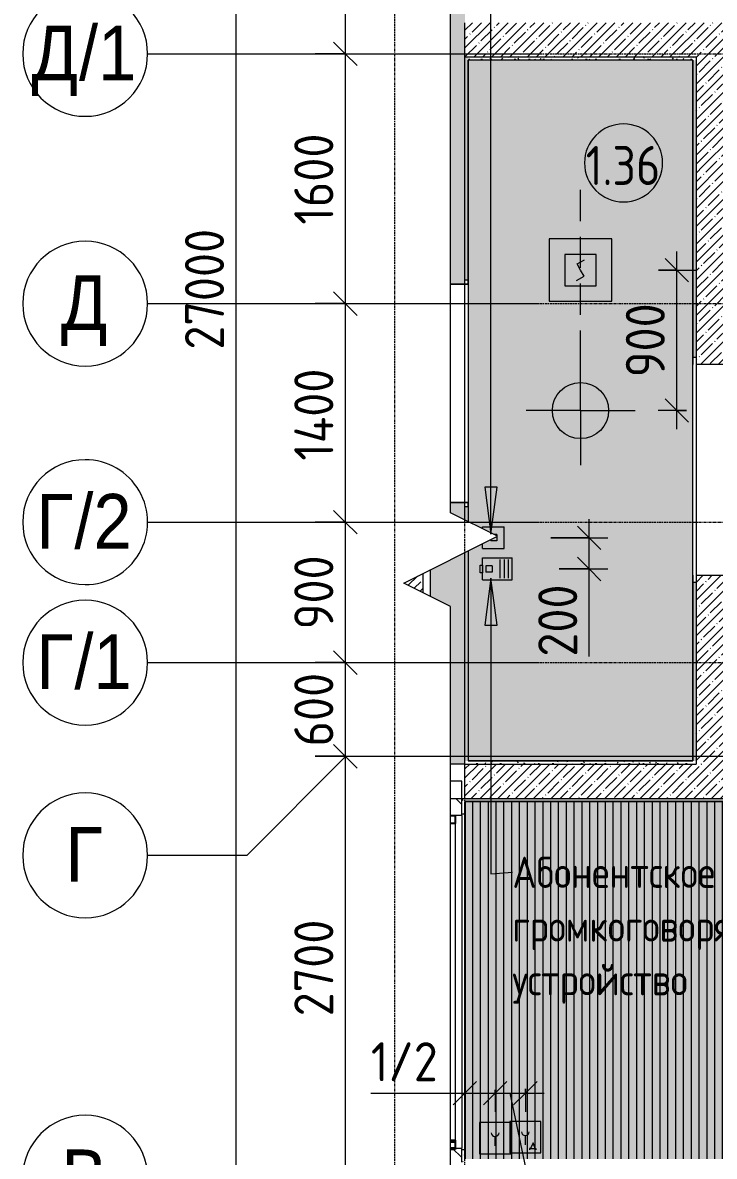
# Model space of a CAD drawing. Header units: millimetres. Extents: x 35928 to 232966, y -8553 to 29000.
# Drawn here: x 35928 to 40357, y 7937 to 15200 of the extents above; entities that cross this region are included whole.
import ezdxf

# ---------------------------------------------------------------- set-up
doc = ezdxf.new("R2010")
doc.units = ezdxf.units.MM
doc.linetypes.add('ADSK_Штрих_ш2 п1', pattern=[300, 200, -100])
doc.linetypes.add('Осевая', pattern=[31.75, 6.35, -4.7625, 15.875, -4.7625])
for name, color, linetype, lineweight in [('A-ANNO-DIMS', 7, 'Continuous', 9), ('A-ANNO-DIMS-100', 7, 'Continuous', 9), ('A-ANNO-NOTE', 7, 'Continuous', 9), ('A-AREA-IDEN', 7, 'Continuous', 9), ('A-CLNG-PATT', 7, 'Continuous', 9), ('A-DETL-2', 7, 'ADSK_Штрих_ш2 п1', 9), ('A-DETL-GENF', 7, 'Continuous', 9), ('A-GLAZ-CWMG', 7, 'Continuous', 9), ('A-GLAZ-CWMG-1', 7, 'Continuous', 25), ('A-WALL', 7, 'Continuous', 9), ('I-WALL', 7, 'Continuous', 9), ('Q-SPCQ', 7, 'Continuous', 9), ('Оси', 7, 'Continuous', 9), ('Оси-1', 7, 'Continuous', 20), ('Оси-2', 7, 'Осевая', 9)]:
    doc.layers.add(name, color=color, linetype=linetype, lineweight=lineweight)
for name, color, linetype, lineweight, true_color in [('A-CLNG-1', 7, 'Continuous', 9, 0xeaeaea), ('A-WALL-1', 7, 'Continuous', 9, 0x3c3c3c), ('A-WALL-FNSH-1', 7, 'Continuous', 9, 0x3c3c3c), ('G-ANNO-TEXT-1', 7, 'Continuous', 9, 0x3c3c3c), ('I-WALL-1', 7, 'Continuous', 9, 0x535353), ('Q-SPCQ-3', 7, 'Continuous', 9, 0x008040), ('Q-SPCQ-4', 1, 'Continuous', 9, 0xff0000)]:
    doc.layers.add(name, color=color, linetype=linetype, lineweight=lineweight, true_color=true_color)
doc.layers.add('A-CLNG-PATT-1', color=7, linetype='Continuous', lineweight=9, transparency=1)
doc.styles.add('Arial', font='arial.ttf', dxfattribs={"width": 0.9, "height": 350})
doc.styles.add('GOST Common', font='GOST_Common.ttf', dxfattribs={"width": 0.9, "height": 250})
doc.styles.add('GOST Common_1', font='GOST_Common.ttf', dxfattribs={"width": 0.9, "height": 200})
doc.styles.add('ISOCPEUR', font='isocpeur.ttf', dxfattribs={"width": 0.9, "height": 250})
doc.dimstyles.new('ISO-2_5_0_9К_БОЛЬШОЙ', dxfattribs={"dimscale": 304.8, "dimtxt": 248.995294, "dimasz": 0.492126, "dimexe": 0.393701, "dimexo": 0.984252, "dimgap": 0, "dimtad": 1, "dimdec": 0, "dimrnd": 10, "dimzin": 0, "dimdsep": 46, "dimtxsty": 'ISOCPEUR', "dimblk1": 'OBLIQUE', "dimblk2": 'OBLIQUE', "dimsah": 1, "dimcen": 0.09, "dimdle": 0.393701, "dimazin": 0, "dimtfac": 1, "dimtdec": 4, "dimtix": 1, "dimtmove": 0, "dimatfit": 3, "dimfxl": 1, "dimtvp": 1, "dimtolj": 1, "dimtzin": 0, "dimarcsym": 2})
doc.dimstyles.new('ISO-2_5_0_9К_БОЛЬШОЙ_1', dxfattribs={"dimscale": 304.8, "dimtxt": 248.995294, "dimasz": 0.492126, "dimexe": 0.393701, "dimexo": 0.984252, "dimgap": 0, "dimtad": 1, "dimdec": 0, "dimrnd": 10, "dimzin": 0, "dimdsep": 46, "dimtxsty": 'ISOCPEUR', "dimblk1": 'OBLIQUE', "dimblk2": 'OBLIQUE', "dimsah": 1, "dimcen": 0.09, "dimdle": 0.393701, "dimazin": 0, "dimtfac": 1, "dimtdec": 4, "dimtix": 1, "dimtmove": 1, "dimatfit": 3, "dimfxl": 1, "dimtvp": 1, "dimtolj": 1, "dimtzin": 0, "dimarcsym": 2})
pattern_1 = [(45, (0, 0), (-57.02463, 57.02463), []), (45, (57.025, 0), (-57.02463, 57.02463), [100.806, -20.161, 3.353, -16.808])]
pattern_2 = [(0, (0, 0), (121.92, 30.48), [10.058, -81.382, 10.058, -81.382, -487.68]), (0, (0, 0), (121.92, 30.48), [-182.88, 10.058, -172.822, 10.058, -81.382, -213.36]), (0, (0, 0), (121.92, 30.48), [-457.2, 10.058, -50.902, 10.058, -142.342]), (120, (45.72, 15.24), (-87.356454, 90.345817), [10.058, -81.382, 10.058, -81.382, -487.68]), (120, (45.72, 15.24), (-87.356454, 90.345817), [-182.88, 10.058, -172.822, 10.058, -81.382, -213.36]), (120, (45.72, 15.24), (-87.356454, 90.345817), [-457.2, 10.058, -50.902, 10.058, -142.342]), (240, (60.96, 76.2), (-34.563546, -120.825817), [10.058, -81.382, 10.058, -81.382, -487.68]), (240, (60.96, 76.2), (-34.563546, -120.825817), [-182.88, 10.058, -172.822, 10.058, -81.382, -213.36]), (240, (60.96, 76.2), (-34.563546, -120.825817), [-457.2, 10.058, -50.902, 10.058, -142.342])]

# ---------------------------------------------------------------- blocks, each defined once
blk = doc.blocks.new('Прямоугольный импост - Импост структурный с накладкой - 160мм Темный-31239214-Сводный план потолков 1 этажа в осях 12-23')
at = {"layer": 'A-GLAZ-CWMG-1'}
for p, q in [((-50, -110.7), (-50, -140)), ((-50, -140), (0, -140)), ((0, -140), (0, -110.7))]:
    blk.add_line(p, q, dxfattribs=at)
blk = doc.blocks.new('Прямоугольный импост - Импост структурный с накладкой - 160мм Темный-31915521-Сводный план потолков 1 этажа в осях 12-23')
at = {"layer": 'A-GLAZ-CWMG-1'}
for p, q in [((-25, -110.7), (-25, -140)), ((-25, -140), (25, -140)), ((25, -140), (25, -110.7))]:
    blk.add_line(p, q, dxfattribs=at)
blk = doc.blocks.new('Вызывная панель экстренной видеосвязи1 - Вызывная панель экстренной видеосвязи 2-29717113-Сводный план потолков 1 этажа в осях 12-23')
at = {"layer": 'Q-SPCQ'}
for p, q in [((194.5, 282.7), (54.5, 282.7)), ((54.5, 91.2), (54.5, 282.7)), ((64.5, 256.2), (184.5, 256.2)), ((64.5, 229.8), (184.5, 229.8)), ((194.5, 91.2), (194.5, 282.7)), ((64.5, 203.4), (184.5, 203.4)), ((104.5, 153.4), (104.5, 113.4)), ((104.5, 153.4), (144.5, 153.4)), ((144.5, 153.4), (144.5, 113.4)), ((194.5, 91.2), (54.5, 91.2)), ((104.5, 113.4), (144.5, 113.4))]:
    blk.add_line(p, q, dxfattribs=at)
at = {"layer": 'Q-SPCQ-3'}
for p, q in [((99.5, 91.2), (149.5, 91.2)), ((99.5, 76.2), (99.5, 91.2)), ((149.5, 76.2), (99.5, 76.2)), ((149.5, 91.2), (149.5, 76.2))]:
    blk.add_line(p, q, dxfattribs=at)
blk = doc.blocks.new('Проводная влагозащищенная кнопка вызова - Вызывная панель экстренной видеосвязи 2-29717114-Сводный план потолков 1 этажа в осях 12-23')
at = {"layer": 'Q-SPCQ'}
for p, q in [((194.5, 229.8), (54.5, 229.8)), ((54.5, 91.2), (54.5, 229.8)), ((194.5, 91.2), (194.5, 229.8)), ((104.1, 184.7), (104.1, 165)), ((104.1, 184.7), (113.9, 184.7)), ((116.4, 184.7), (144.1, 184.7)), ((144.1, 184.7), (144.1, 144.7)), ((67.2, 91.2), (54.5, 91.2)), ((136.4, 144.7), (144.1, 144.7)), ((194.5, 91.2), (163.1, 91.2))]:
    blk.add_line(p, q, dxfattribs=at)
blk = doc.blocks.new('Дистанционный пожарный извещатель - Монтируемые на перекрытии-30348713-Сводный план потолков 1 этажа в осях 12-23')
at = {"layer": 'Q-SPCQ'}
for p, q in [((0, 200), (-200, 200)), ((-200, 200), (-200, 0)), ((0, 0), (0, 200)), ((-100, 50), (-100, 110)), ((-200, 0), (0, 0)), ((-72.6, 28.2), (-72.6, 18.2)), ((-66.8, 28.2), (-72.6, 28.2)), ((-49.9, 64.5), (-66.8, 28.2)), ((-66.8, 28.2), (-36.8, 28.2)), ((-36.8, 28.2), (-49.9, 64.5)), ((-36.8, 28.2), (-31.8, 28.2)), ((-31.8, 28.2), (-31.8, 18.2))]:
    blk.add_line(p, q, dxfattribs=at)
blk.add_arc((-100, 135), 25, 180, 360, dxfattribs=at)
blk = doc.blocks.new('Извещатель пожарный ручной - Монтируемые на перекрытии-30340863-Сводный план потолков 1 этажа в осях 12-23')
at = {"layer": 'Q-SPCQ'}
for p, q in [((0, 200), (-200, 200)), ((-200, 200), (-200, 0)), ((0, 0), (0, 200)), ((-100, 50), (-100, 110)), ((-200, 0), (0, 0))]:
    blk.add_line(p, q, dxfattribs=at)
blk.add_arc((-100, 135), 25, 180, 360, dxfattribs=at)
blk = doc.blocks.new('Извещатель потолочный - Монтируемые на перекрытии-30363648-Сводный план потолков 1 этажа в осях 12-23')
at = {"layer": 'Q-SPCQ'}
for p, q in [((-300, 300), (-300, -100)), ((100, 300), (-300, 300)), ((100, -100), (100, 300)), ((0, 200), (-200, 200)), ((-200, 200), (-200, 0)), ((-122.5, 139), (-74.9, 166.5)), ((0, 0), (0, 200)), ((-100, 100), (-122.5, 139)), ((-77.5, 61), (-100, 100)), ((-200, 0), (0, 0)), ((-125.1, 33.5), (-77.5, 61)), ((-300, -100), (100, -100))]:
    blk.add_line(p, q, dxfattribs=at)
blk = doc.blocks.new('Прямоугольный импост - Импост структурный с накладкой - 160мм Темный-32469899-Сводный план потолков 1 этажа в осях 12-23')
at = {"layer": 'A-GLAZ-CWMG-1'}
for p, q in [((-50, -140), (-50, -110.7)), ((0, -140), (-50, -140)), ((0, -110.7), (0, -140))]:
    blk.add_line(p, q, dxfattribs=at)
blk = doc.blocks.new('Прямоугольный импост - Импост структурный с накладкой - 160мм Темный-32258447-Сводный план потолков 1 этажа в осях 12-23')
at = {"layer": 'A-GLAZ-CWMG'}
blk.add_line((38697, 10070), (38697, 8040), dxfattribs=at)
blk = doc.blocks.new('DET_L_Линия разрыва - М100-30654842-Сводный план потолков 1 этажа в осях 12-23')
at = {"layer": 'A-DETL-GENF'}
for p, q in [((11889.9, 300), (11739.9, 0)), ((12189.9, -300), (11889.9, 300)), ((11739.9, 0), (0, 0)), ((12339.9, 0), (12189.9, -300)), ((24079.7, 0), (12339.9, 0))]:
    blk.add_line(p, q, dxfattribs=at)
blk = doc.blocks.new('Ось сетки - D8-29747960-Сводный план потолков 1 этажа в осях 12-23')
at = {"layer": 'Оси-1'}
for start, end in [(360, 180), (180, 360)]:
    blk.add_arc((0, 0), 4, start, end, dxfattribs=at)
blk = doc.blocks.new('DIMBLOCK23-Сводный план потолков 1 этажа в осях 12-23')
at = {"layer": 'A-ANNO-DIMS-100', "lineweight": 20}
for p, q in [((37993.8, 17000), (37918.8, 17075)), ((37993.8, 17000), (38068.8, 16925)), ((37993.8, 15000), (37918.8, 15075)), ((37993.8, 15000), (38068.8, 14925))]:
    blk.add_line(p, q, dxfattribs=at)
at = {"layer": 'A-ANNO-DIMS-100'}
for p, q in [((37799.9, 17000), (38113.8, 17000)), ((37993.8, 17000), (37799.9, 17000)), ((37993.8, 17000), (37993.8, 15000)), ((37799.9, 15000), (38113.8, 15000)), ((37993.8, 15000), (37799.9, 15000))]:
    blk.add_line(p, q, dxfattribs=at)
at = {"layer": 'A-ANNO-DIMS-100', "color": 0, "insert": (37667.2, 15684), "char_height": 250, "width": 758.478, "attachment_point": 1, "rotation": 90, "line_spacing_factor": 1.149209, "style": 'ISOCPEUR'}
blk.add_mtext('2000', dxfattribs=at)
blk = doc.blocks.new('_Oblique')
at = {"color": 0, "linetype": 'ByBlock', "lineweight": -2}
blk.add_line((-0.5, -0.5), (0.5, 0.5), dxfattribs=at)
blk = doc.blocks.new('DIMBLOCK24-Сводный план потолков 1 этажа в осях 12-23')
at = {"layer": 'A-ANNO-DIMS-100', "lineweight": 20}
for p, q in [((37993.8, 15000), (37918.8, 15075)), ((37993.8, 15000), (38068.8, 14925)), ((37993.8, 13400), (37918.8, 13475)), ((37993.8, 13400), (38068.8, 13325))]:
    blk.add_line(p, q, dxfattribs=at)
at = {"layer": 'A-ANNO-DIMS-100'}
for p, q in [((37799.9, 15000), (38113.8, 15000)), ((37993.8, 15000), (37799.9, 15000)), ((37993.8, 15000), (37993.8, 13400)), ((37799.9, 13400), (38113.8, 13400)), ((37993.8, 13400), (37799.9, 13400))]:
    blk.add_line(p, q, dxfattribs=at)
at = {"layer": 'A-ANNO-DIMS-100', "color": 0, "insert": (37667.2, 13905.5), "char_height": 250, "width": 706.764, "attachment_point": 1, "rotation": 90, "line_spacing_factor": 1.149209, "style": 'ISOCPEUR'}
blk.add_mtext('1600', dxfattribs=at)
blk = doc.blocks.new('DIMBLOCK25-Сводный план потолков 1 этажа в осях 12-23')
at = {"layer": 'A-ANNO-DIMS-100', "lineweight": 20}
for p, q in [((37993.8, 13400), (37918.8, 13475)), ((37993.8, 13400), (38068.8, 13325)), ((37993.8, 12000), (37918.8, 12075)), ((37993.8, 12000), (38068.8, 11925))]:
    blk.add_line(p, q, dxfattribs=at)
at = {"layer": 'A-ANNO-DIMS-100'}
for p, q in [((37799.9, 13400), (38113.8, 13400)), ((37993.8, 13400), (37799.9, 13400)), ((37993.8, 13400), (37993.8, 12000)), ((37799.9, 12000), (38113.8, 12000)), ((37993.8, 12000), (37799.9, 12000))]:
    blk.add_line(p, q, dxfattribs=at)
at = {"layer": 'A-ANNO-DIMS-100', "color": 0, "insert": (37667.2, 12393.5), "char_height": 250, "width": 735.494, "attachment_point": 1, "rotation": 90, "line_spacing_factor": 1.149209, "style": 'ISOCPEUR'}
blk.add_mtext('1400', dxfattribs=at)
blk = doc.blocks.new('DIMBLOCK26-Сводный план потолков 1 этажа в осях 12-23')
at = {"layer": 'A-ANNO-DIMS-100', "lineweight": 20}
for p, q in [((37993.8, 12000), (37918.8, 12075)), ((37993.8, 12000), (38068.8, 11925)), ((37993.8, 11100), (37918.8, 11175)), ((37993.8, 11100), (38068.8, 11025))]:
    blk.add_line(p, q, dxfattribs=at)
at = {"layer": 'A-ANNO-DIMS-100'}
for p, q in [((37799.9, 12000), (38113.8, 12000)), ((37993.8, 12000), (37799.9, 12000)), ((37993.8, 12000), (37993.8, 11100)), ((37799.9, 11100), (38113.8, 11100)), ((37993.8, 11100), (37799.9, 11100))]:
    blk.add_line(p, q, dxfattribs=at)
at = {"layer": 'A-ANNO-DIMS-100', "color": 0, "insert": (37667.2, 11313), "char_height": 250, "width": 568.858, "attachment_point": 1, "rotation": 90, "line_spacing_factor": 1.149209, "style": 'ISOCPEUR'}
blk.add_mtext('900', dxfattribs=at)
blk = doc.blocks.new('DIMBLOCK27-Сводный план потолков 1 этажа в осях 12-23')
at = {"layer": 'A-ANNO-DIMS-100', "lineweight": 20}
for p, q in [((37993.8, 11100), (37918.8, 11175)), ((37993.8, 11100), (38068.8, 11025)), ((37993.8, 10500), (37918.8, 10575)), ((37993.8, 10500), (38068.8, 10425))]:
    blk.add_line(p, q, dxfattribs=at)
at = {"layer": 'A-ANNO-DIMS-100'}
for p, q in [((37799.9, 11100), (38113.8, 11100)), ((37993.8, 11100), (37799.9, 11100)), ((37993.8, 11100), (37993.8, 10500)), ((37799.9, 10500), (38113.8, 10500)), ((37993.8, 10500), (37799.9, 10500))]:
    blk.add_line(p, q, dxfattribs=at)
at = {"layer": 'A-ANNO-DIMS-100', "color": 0, "insert": (37667.2, 10563), "char_height": 250, "width": 568.858, "attachment_point": 1, "rotation": 90, "line_spacing_factor": 1.149209, "style": 'ISOCPEUR'}
blk.add_mtext('600', dxfattribs=at)
blk = doc.blocks.new('DIMBLOCK28-Сводный план потолков 1 этажа в осях 12-23')
at = {"layer": 'A-ANNO-DIMS-100', "lineweight": 20}
for p, q in [((37993.8, 10500), (37918.8, 10575)), ((37993.8, 10500), (38068.8, 10425)), ((37993.8, 7800), (37918.8, 7875)), ((37993.8, 7800), (38068.8, 7725))]:
    blk.add_line(p, q, dxfattribs=at)
at = {"layer": 'A-ANNO-DIMS-100'}
for p, q in [((37799.9, 10500), (38113.8, 10500)), ((37993.8, 10500), (37799.9, 10500)), ((37993.8, 10500), (37993.8, 7800)), ((37799.9, 7800), (38113.8, 7800)), ((37993.8, 7800), (37799.9, 7800))]:
    blk.add_line(p, q, dxfattribs=at)
at = {"layer": 'A-ANNO-DIMS-100', "color": 0, "insert": (37667.2, 8834), "char_height": 250, "width": 758.478, "attachment_point": 1, "rotation": 90, "line_spacing_factor": 1.149209, "style": 'ISOCPEUR'}
blk.add_mtext('2700', dxfattribs=at)
blk = doc.blocks.new('DIMBLOCK32-Сводный план потолков 1 этажа в осях 12-23')
at = {"layer": 'A-ANNO-DIMS-100'}
for p, q in [((37293.8, 27120), (37293.8, -120)), ((37099.9, 27000), (37413.8, 27000)), ((37293.8, 27000), (37099.9, 27000)), ((37099.9, 0), (37413.8, 0)), ((37293.8, 0), (37099.9, 0))]:
    blk.add_line(p, q, dxfattribs=at)
at = {"layer": 'A-ANNO-DIMS-100', "lineweight": 20}
for p, q in [((37293.8, 27000), (37218.8, 27075)), ((37293.8, 27000), (37368.8, 26925)), ((37293.8, 0), (37218.8, 75)), ((37293.8, 0), (37368.8, -75))]:
    blk.add_line(p, q, dxfattribs=at)
at = {"layer": 'A-ANNO-DIMS-100', "color": 0, "insert": (36967.2, 13105), "char_height": 250, "width": 948.097, "attachment_point": 1, "rotation": 90, "line_spacing_factor": 1.149209, "style": 'ISOCPEUR'}
blk.add_mtext('27000', dxfattribs=at)
blk = doc.blocks.new('Марка_Помещения - Номер-25198446-Сводный план потолков 1 этажа в осях 12-23')
at = {"layer": 'A-AREA-IDEN'}
for start, end in [(360, 180), (180, 360)]:
    blk.add_arc((0, 0), 2.5, start, end, dxfattribs=at)
blk = doc.blocks.new('DIMBLOCK50-Сводный план потолков 1 этажа в осях 12-23')
at = {"layer": 'A-ANNO-DIMS-100'}
for p, q in [((39555.9, 11580), (39555.9, 12020)), ((39310.3, 11900), (39675.9, 11900)), ((39555.9, 11900), (39310.3, 11900)), ((39555.9, 11712.4), (39555.9, 11800)), ((39363.2, 11700), (39675.9, 11700)), ((39555.9, 11700), (39363.2, 11700)), ((39555.9, 11138.3), (39555.9, 11712.4))]:
    blk.add_line(p, q, dxfattribs=at)
at = {"layer": 'A-ANNO-DIMS-100', "lineweight": 20}
for p, q in [((39555.9, 11900), (39480.9, 11975)), ((39555.9, 11900), (39630.9, 11825)), ((39555.9, 11700), (39480.9, 11775)), ((39555.9, 11700), (39630.9, 11625))]:
    blk.add_line(p, q, dxfattribs=at)
at = {"layer": 'A-ANNO-DIMS-100', "color": 0, "insert": (39229.2, 11138.3), "char_height": 250, "width": 568.858, "attachment_point": 1, "rotation": 90, "line_spacing_factor": 1.149209, "style": 'ISOCPEUR'}
blk.add_mtext('200', dxfattribs=at)
blk = doc.blocks.new('DIMBLOCK56-Сводный план потолков 1 этажа в осях 12-23')
at = {"layer": 'A-ANNO-DIMS-100'}
for p, q in [((38760, 8147.6), (38760, 8461.5)), ((38953.3, 8363.4), (38953.3, 8221.5)), ((38953.3, 8341.5), (38953.3, 8363.4)), ((38157.6, 8341.5), (38688.5, 8341.5)), ((38640, 8341.5), (38953.3, 8341.5)), ((38688.5, 8341.5), (38856.7, 8341.5)), ((38760, 8341.5), (38760, 8147.6))]:
    blk.add_line(p, q, dxfattribs=at)
at = {"layer": 'A-ANNO-DIMS-100', "lineweight": 20}
for p, q in [((38760, 8341.5), (38835, 8416.5)), ((38953.3, 8341.5), (39028.3, 8416.5)), ((38760, 8341.5), (38685, 8266.5)), ((38953.3, 8341.5), (38878.3, 8266.5))]:
    blk.add_line(p, q, dxfattribs=at)
at = {"layer": 'A-ANNO-DIMS-100', "color": 0, "insert": (38157.6, 8668.2), "char_height": 250, "width": 517.144, "attachment_point": 1, "line_spacing_factor": 1.149209, "style": 'ISOCPEUR'}
blk.add_mtext('1/2', dxfattribs=at)
blk = doc.blocks.new('DIMBLOCK57-Сводный план потолков 1 этажа в осях 12-23')
at = {"layer": 'A-ANNO-DIMS-100', "lineweight": 20}
for p, q in [((38953.3, 8341.5), (39028.3, 8416.5)), ((39146.7, 8341.5), (39221.7, 8416.5)), ((38953.3, 8341.5), (38878.3, 8266.5)), ((39146.7, 8341.5), (39071.7, 8266.5))]:
    blk.add_line(p, q, dxfattribs=at)
at = {"layer": 'A-ANNO-DIMS-100'}
for p, q in [((38953.3, 8363.4), (38953.3, 8221.5)), ((38953.3, 8341.5), (38953.3, 8363.4)), ((39146.7, 8370), (39146.7, 8221.5)), ((39146.7, 8341.5), (39146.7, 8370)), ((38953.3, 8341.5), (39266.7, 8341.5)), ((39278.9, 7257.7), (39050, 8341.5)), ((39809.8, 7257.7), (39278.9, 7257.7))]:
    blk.add_line(p, q, dxfattribs=at)
at = {"layer": 'A-ANNO-DIMS-100', "color": 0, "insert": (39378.9, 7584.3), "char_height": 250, "width": 517.144, "attachment_point": 1, "line_spacing_factor": 1.149209, "style": 'ISOCPEUR'}
blk.add_mtext('1/2', dxfattribs=at)
blk = doc.blocks.new('DIMBLOCK96-Сводный план потолков 1 этажа в осях 12-23')
at = {"layer": 'A-ANNO-DIMS-100'}
for p, q in [((40116.5, 12595), (40116.5, 13735)), ((40000, 13615), (40236.5, 13615)), ((40116.5, 13615), (40000, 13615)), ((40178.3, 12715), (39996.5, 12715)), ((40116.5, 12715), (40178.3, 12715))]:
    blk.add_line(p, q, dxfattribs=at)
at = {"layer": 'A-ANNO-DIMS-100', "lineweight": 20}
for p, q in [((40116.5, 13615), (40041.5, 13690)), ((40116.5, 13615), (40191.5, 13540)), ((40116.5, 12715), (40041.5, 12790)), ((40116.5, 12715), (40191.5, 12640))]:
    blk.add_line(p, q, dxfattribs=at)
at = {"layer": 'A-ANNO-DIMS-100', "color": 0, "insert": (39789.9, 12928), "char_height": 250, "width": 568.858, "attachment_point": 1, "rotation": 90, "line_spacing_factor": 1.149209, "style": 'ISOCPEUR'}
blk.add_mtext('900', dxfattribs=at)

msp = doc.modelspace()

# ---------------------------------------------------------------- hatches: boundary and pattern name
at = {"layer": 'A-CLNG-PATT'}
h = msp.add_hatch(dxfattribs=at)
h.set_pattern_fill('FP_68', color=256, style=0, pattern_type=2)
h.set_pattern_definition([(90, (54560, 11273.553), (50, -3e-15), [])])
h.paths.add_polyline_path([(75365.9, 7921), (75459, 7921), (75459, 10879), (61939, 10879), (61939, 11349), (61381, 11349), (61381, 10879), (51689, 10879), (51689, 11679), (45931, 11679), (45931, 10879), (42401, 10879), (42401, 10209), (38761, 10209), (38761, 7921), (68010, 7921), (68010, 7941), (68110, 7941), (68110, 7921), (68760, 7921), (68760, 7941), (68860, 7941), (68860, 7921), (74639.6, 7921)])
h.paths.add_polyline_path([(57610, 9400), (57615.8, 9447.9), (57632.9, 9492.9), (57660.3, 9532.6), (57696.4, 9564.6), (57739.1, 9587), (57785.9, 9598.5), (57834.1, 9598.5), (57880.9, 9587), (57923.6, 9564.6), (57959.7, 9532.6), (57987.1, 9492.9), (58004.2, 9447.9), (58010, 9400), (58004.2, 9352.1), (57987.1, 9307.1), (57959.7, 9267.4), (57923.6, 9235.4), (57880.9, 9213), (57834.1, 9201.5), (57785.9, 9201.5), (57739.1, 9213), (57696.4, 9235.4), (57660.3, 9267.4), (57632.9, 9307.1), (57615.8, 9352.1), (57613.6, 9370.1)])
h.paths.add_polyline_path([(57434.1, 9201.5), (57385.9, 9201.5), (57339.1, 9213), (57296.4, 9235.4), (57260.3, 9267.4), (57232.9, 9307.1), (57215.8, 9352.1), (57210, 9400), (57215.8, 9447.9), (57232.9, 9492.9), (57260.3, 9532.6), (57296.4, 9564.6), (57339.1, 9587), (57385.9, 9598.5), (57434.1, 9598.5), (57480.9, 9587), (57523.6, 9564.6), (57559.7, 9532.6), (57587.1, 9492.9), (57604.2, 9447.9), (57610, 9400), (57604.2, 9352.1), (57587.1, 9307.1), (57559.7, 9267.4), (57523.6, 9235.4), (57480.9, 9213)])
at = {"layer": 'A-CLNG-PATT-1'}
h = msp.add_hatch(color=256, dxfattribs=at)
h.paths.add_polyline_path([(40219, 10471), (40219, 14959), (38781, 14959), (38781, 12003.2), (38967.7, 11909.9), (38781, 11816.5), (38781, 10471), (39779, 10471)])
h.paths.add_polyline_path([(38871.7, 11675.5), (38856.7, 11675.5), (38856.7, 11725.5), (38871.7, 11725.5)])
h = msp.add_hatch(color=256, dxfattribs=at)
h.paths.add_polyline_path([(75365.9, 7921), (75459, 7921), (75459, 10879), (61939, 10879), (61939, 11349), (61381, 11349), (61381, 10879), (51689, 10879), (51689, 11679), (45931, 11679), (45931, 10879), (42401, 10879), (42401, 10209), (38761, 10209), (38761, 7921), (68010, 7921), (68010, 7941), (68110, 7941), (68110, 7921), (68760, 7921), (68760, 7941), (68860, 7941), (68860, 7921), (74639.6, 7921)])
h.paths.add_polyline_path([(57610, 9400), (57615.8, 9447.9), (57632.9, 9492.9), (57660.3, 9532.6), (57696.4, 9564.6), (57739.1, 9587), (57785.9, 9598.5), (57834.1, 9598.5), (57880.9, 9587), (57923.6, 9564.6), (57959.7, 9532.6), (57987.1, 9492.9), (58004.2, 9447.9), (58010, 9400), (58004.2, 9352.1), (57987.1, 9307.1), (57959.7, 9267.4), (57923.6, 9235.4), (57880.9, 9213), (57834.1, 9201.5), (57785.9, 9201.5), (57739.1, 9213), (57696.4, 9235.4), (57660.3, 9267.4), (57632.9, 9307.1), (57615.8, 9352.1), (57613.6, 9370.1)])
h.paths.add_polyline_path([(57434.1, 9201.5), (57385.9, 9201.5), (57339.1, 9213), (57296.4, 9235.4), (57260.3, 9267.4), (57232.9, 9307.1), (57215.8, 9352.1), (57210, 9400), (57215.8, 9447.9), (57232.9, 9492.9), (57260.3, 9532.6), (57296.4, 9564.6), (57339.1, 9587), (57385.9, 9598.5), (57434.1, 9598.5), (57480.9, 9587), (57523.6, 9564.6), (57559.7, 9532.6), (57587.1, 9492.9), (57604.2, 9447.9), (57610, 9400), (57604.2, 9352.1), (57587.1, 9307.1), (57559.7, 9267.4), (57523.6, 9235.4), (57480.9, 9213)])
at = {"layer": 'G-ANNO-TEXT-1'}
for points in [[(38926.6, 11924), (38966.1, 12224), (38887.1, 12224)], [(38926.6, 11640.5), (38887.1, 11340.5), (38966.1, 11340.5)]]:
    msp.add_hatch(color=256, dxfattribs=at).paths.add_polyline_path(points)
at = {"layer": 'I-WALL'}
h = msp.add_hatch(dxfattribs=at)
h.set_pattern_fill('FP_1', color=256, style=0, pattern_type=2)
h.set_pattern_definition(pattern_1)
h.paths.add_polyline_path([(38760, 10450), (38760, 11806), (38540, 11696), (38540, 11523.7), (38667.7, 11459.9), (38667.7, 10450), (38689.6, 10450)])
h.paths.add_polyline_path([(38760, 12013.7), (38760, 12125), (38667.7, 12125), (38667.7, 12059.9)])
h.paths.add_polyline_path([(38760, 13525), (38760, 21575.3), (38667.7, 21575.3), (38667.7, 13525)])
h.paths.add_polyline_path([(38667.7, 22975.3), (38760, 22975.3), (38760, 23420.3), (38667.7, 23420.3), (38667.7, 22999.8)])
h = msp.add_hatch(dxfattribs=at)
h.set_pattern_fill('FP_1', color=256, style=0, pattern_type=2)
h.set_pattern_definition(pattern_1)
h.paths.add_polyline_path([(42160, 14980), (42380, 14980), (42380, 15200), (38760, 15200), (38760, 14980), (41231.5, 14980)])
h = msp.add_hatch(dxfattribs=at)
h.set_pattern_fill('FP_58', color=256, style=0, pattern_type=2)
h.set_pattern_definition(pattern_2)
h.paths.add_polyline_path([(38760, 10470), (38780, 10470), (38780, 11816), (38760, 11806), (38760, 10927.3)])
h.paths.add_polyline_path([(38780, 12003.7), (38780, 12100), (38760, 12100), (38761.1, 12013.1)])
h.paths.add_polyline_path([(38760, 13550), (38780, 13550), (38780, 14980), (38760, 14980), (38760, 13713.3)])
h = msp.add_hatch(dxfattribs=at)
h.set_pattern_fill('FP_58', color=256, style=0, pattern_type=2)
h.set_pattern_definition(pattern_2)
h.paths.add_polyline_path([(38780, 14960), (40240, 14960), (40240, 14980), (38780, 14980)])
h = msp.add_hatch(dxfattribs=at)
h.set_pattern_fill('FP_1', color=256, style=0, pattern_type=2)
h.set_pattern_definition(pattern_1)
h.paths.add_polyline_path([(40460, 14280), (40460, 14980), (40240, 14980), (40240, 14280)])
h = msp.add_hatch(dxfattribs=at)
h.set_pattern_fill('FP_58', color=256, style=0, pattern_type=2)
h.set_pattern_definition(pattern_2)
h.paths.add_polyline_path([(40240, 10470), (40240, 11615), (40220, 11615), (40220, 10470)])
h.paths.add_polyline_path([(40240, 13055), (40240, 14960), (40220, 14959), (40220, 13055)])
h = msp.add_hatch(dxfattribs=at)
h.set_pattern_fill('FP_1', color=256, style=0, pattern_type=2)
h.set_pattern_definition(pattern_1)
h.paths.add_polyline_path([(40460, 10230), (40460, 11660), (40240, 11660), (40240, 10230)])
h.paths.add_polyline_path([(40460, 13010), (40460, 14280), (40240, 14280), (40240, 13010)])
h = msp.add_hatch(dxfattribs=at)
h.set_pattern_fill('FP_1', color=256, style=0, pattern_type=2)
h.set_pattern_definition(pattern_1)
h.paths.add_polyline_path([(38490, 11548.7), (38490, 11671), (38367.7, 11609.9)])
h = msp.add_hatch(dxfattribs=at)
h.set_pattern_fill('FP_58', color=256, style=0, pattern_type=2)
h.set_pattern_definition(pattern_2)
h.paths.add_polyline_path([(40240, 10450), (40240, 10470), (38760, 10470), (38760, 10450), (39779, 10450)])
h = msp.add_hatch(dxfattribs=at)
h.set_pattern_fill('FP_1', color=256, style=0, pattern_type=2)
h.set_pattern_definition(pattern_1)
h.paths.add_polyline_path([(40240, 10230), (40240, 10450), (38760, 10450), (38760, 10230), (39779, 10230)])
h = msp.add_hatch(dxfattribs=at)
h.set_pattern_fill('FP_20', color=256, style=0, pattern_type=2)
h.set_pattern_definition([(135, (0, 0), (-70.71068, -70.71068), [])])
h.paths.add_polyline_path([(38740, 7900), (38740, 7990), (38667.7, 7990), (38667.7, 7900), (38689.6, 7900)])
h.paths.add_polyline_path([(38667.7, 10120), (38740, 10120), (38740, 10230), (38667.7, 10230), (38667.7, 10159.8)])
h = msp.add_hatch(dxfattribs=at)
h.set_pattern_fill('FP_58', color=256, style=0, pattern_type=2)
h.set_pattern_definition(pattern_2)
h.paths.add_polyline_path([(38740, 7900), (38760, 7900), (38760, 7980), (38740, 7980)])
h.paths.add_polyline_path([(38740, 10130), (38760, 10130), (38760, 10230), (38740, 10230)])
h = msp.add_hatch(dxfattribs=at)
h.set_pattern_fill('FP_58', color=256, style=0, pattern_type=2)
h.set_pattern_definition(pattern_2)
h.paths.add_polyline_path([(42400, 10210), (42400, 10230), (38760, 10230), (38760, 10210), (41231.5, 10210)])

# ---------------------------------------------------------------- linework, layer by layer
at = {"layer": 'A-ANNO-NOTE'}
for q in [(39500, 13063.9), (39151.1, 12715), (39500, 12366.1), (39848.9, 12715)]:
    msp.add_line((39500, 12715), q, dxfattribs=at)
msp.add_circle((39500, 12715), 180, dxfattribs=at)
at = {"layer": 'A-CLNG-1'}
for p, q in [((38781, 14959), (38781, 12003.2)), ((40219, 10471), (40219, 14959)), ((38761, 10209), (38761, 7921))]:
    msp.add_line(p, q, dxfattribs=at)
at = {"layer": 'A-DETL-2'}
msp.add_line((39500, 12728.9), (39500, 14188.9), dxfattribs=at)
at = {"layer": 'A-WALL'}
for p, q in [((40220, 14960), (38780, 14960)), ((38780, 13550), (38780, 14960)), ((40220, 14960), (40220, 13055)), ((38780, 12100), (38780, 12003.7)), ((38780, 11816), (38780, 10470)), ((40220, 11615), (40220, 10470)), ((40220, 10470), (38780, 10470)), ((38760, 10130), (38760, 10210))]:
    msp.add_line(p, q, dxfattribs=at)
at = {"layer": 'A-WALL-1'}
for p, q in [((40240, 14980), (38760, 14980)), ((38760, 13525), (38760, 14980)), ((40240, 14980), (40240, 13010)), ((38780, 13550), (38760, 13550)), ((40240, 13055), (40220, 13055)), ((40460, 13010), (40240, 13010)), ((38760, 12013.7), (38760, 12125)), ((38760, 12100), (38780, 12100)), ((38760, 10230), (38760, 11806)), ((38540, 11523.7), (38540, 11696)), ((38490, 11671), (38490, 11548.7)), ((40240, 11660), (40460, 11660)), ((40240, 11660), (40240, 10450)), ((40220, 11615), (40240, 11615)), ((38760, 10450), (38667.7, 10450)), ((38760, 10450), (40240, 10450)), ((38667.7, 10230), (42380, 10230)), ((38740, 10120), (38740, 10230)), ((42400, 10210), (38760, 10210)), ((38740, 10120), (38667.7, 10120)), ((38760, 10130), (38740, 10130)), ((38667.7, 7990), (38740, 7990)), ((38740, 7900), (38740, 7990)), ((38740, 7980), (38760, 7980))]:
    msp.add_line(p, q, dxfattribs=at)
at = {"layer": 'A-WALL-FNSH-1'}
for p, q in [((40219, 14959), (38781, 14959)), ((38667.7, 13525), (38780, 13525)), ((38780, 13524), (38667.7, 13524)), ((38780, 13525), (38780, 13550)), ((40220, 13010), (40219, 13010)), ((40220, 13055), (40220, 13010)), ((38667.7, 12126), (38780, 12126)), ((38780, 12125), (38667.7, 12125)), ((38780, 12100), (38780, 12125)), ((38781, 11816.5), (38781, 10471)), ((40219, 11660), (40220, 11660)), ((40220, 11660), (40220, 11615)), ((38781, 10471), (40219, 10471)), ((42401, 10209), (38761, 10209)), ((38760, 10120), (38760, 10130)), ((38761, 10120), (38760, 10120)), ((38760, 7920), (38760, 7990)), ((38760, 7990), (38761, 7990))]:
    msp.add_line(p, q, dxfattribs=at)
at = {"layer": 'G-ANNO-TEXT-1'}
for p, q in [((38926.6, 11924), (38926.6, 17346.8)), ((38966.1, 12224), (38887.1, 12224)), ((38887.1, 12224), (38926.6, 11924)), ((38926.6, 11924), (38966.1, 12224)), ((38926.6, 11640.5), (38887.1, 11340.5)), ((38966.1, 11340.5), (38926.6, 11640.5)), ((38926.6, 11640.5), (38926.6, 9746.8)), ((38887.1, 11340.5), (38966.1, 11340.5)), ((38926.6, 9746.8), (39063.6, 9756.7))]:
    msp.add_line(p, q, dxfattribs=at)
at = {"layer": 'I-WALL-1'}
for p, q in [((38760, 12125), (38760, 13525)), ((38780, 13525), (38780, 12125)), ((38781, 13525), (38780, 13525)), ((40220, 11660), (40220, 13010)), ((40240, 13010), (40240, 11660)), ((38780, 12125), (38781, 12125)), ((40220, 11615), (40220, 11615)), ((38740, 10340), (38667.7, 10340)), ((38740, 10230), (38740, 10340)), ((38740, 10120), (38740, 7990)), ((38760, 7990), (38760, 10120))]:
    msp.add_line(p, q, dxfattribs=at)
at = {"layer": 'Оси'}
for p, q in [((38760, 12700), (38760, 15200)), ((36728, 15000), (39228, 15000)), ((36728, 13400), (39228, 13400)), ((36728, 12000), (39228, 12000)), ((36728, 11100), (39228, 11100)), ((37998, 10500), (37363, 9865)), ((37998, 10500), (40498, 10500)), ((37363, 9865), (36728, 9865))]:
    msp.add_line(p, q, dxfattribs=at)
at = {"layer": 'Оси-2'}
for p, q in [((38310, 593.7), (38310, 21277.7)), ((39228, 15000), (81700, 15000)), ((39228, 13400), (81700, 13400)), ((38760, 1863.7), (38760, 12700)), ((39228, 12000), (42860, 12000)), ((39228, 11100), (82300, 11100))]:
    msp.add_line(p, q, dxfattribs=at)

# ---------------------------------------------------------------- block references
at = {"layer": 'A-AREA-IDEN', "xscale": 99.99999999999993, "yscale": 99.99999999999993, "zscale": 99.99999999999993}
msp.add_blockref('Марка_Помещения - Номер-25198446-Сводный план потолков 1 этажа в осях 12-23', (39775.6, 14301.4), dxfattribs=at)
at = {"layer": 'A-DETL-GENF', "rotation": 270.0000000000003}
msp.add_blockref('DET_L_Линия разрыва - М100-30654842-Сводный план потолков 1 этажа в осях 12-23', (38667.7, 23799.7), dxfattribs=at)
at = {"layer": 'A-GLAZ-CWMG', "rotation": 89.99999999999993}
msp.add_blockref('Прямоугольный импост - Импост структурный с накладкой - 160мм Темный-32469899-Сводный план потолков 1 этажа в осях 12-23', (38557, 10120), dxfattribs=at)
at = {"layer": 'A-GLAZ-CWMG'}
msp.add_blockref('Прямоугольный импост - Импост структурный с накладкой - 160мм Темный-32258447-Сводный план потолков 1 этажа в осях 12-23', (0, 0), dxfattribs=at)
at = {"layer": 'A-GLAZ-CWMG', "extrusion": (0, 0, -1), "rotation": 270.0000000000001}
for name, p in [('Прямоугольный импост - Импост структурный с накладкой - 160мм Темный-31239214-Сводный план потолков 1 этажа в осях 12-23', (-38557, 7990)), ('Прямоугольный импост - Импост структурный с накладкой - 160мм Темный-31915521-Сводный план потолков 1 этажа в осях 12-23', (-38557, 8005))]:
    msp.add_blockref(name, p, dxfattribs=at)
at = {"layer": 'Q-SPCQ-3', "rotation": 269.9999999999999}
for name, p in [('Проводная влагозащищенная кнопка вызова - Вызывная панель экстренной видеосвязи 2-29717114-Сводный план потолков 1 этажа в осях 12-23', (38780.5, 12025)), ('Вызывная панель экстренной видеосвязи1 - Вызывная панель экстренной видеосвязи 2-29717113-Сводный план потолков 1 этажа в осях 12-23', (38780.5, 11825))]:
    msp.add_blockref(name, p, dxfattribs=at)
at = {"layer": 'Q-SPCQ-4'}
for name, p in [('Извещатель потолочный - Монтируемые на перекрытии-30363648-Сводный план потолков 1 этажа в осях 12-23', (39600, 13515)), ('Извещатель пожарный ручной - Монтируемые на перекрытии-30340863-Сводный план потолков 1 этажа в осях 12-23', (39053.3, 7953.4)), ('Дистанционный пожарный извещатель - Монтируемые на перекрытии-30348713-Сводный план потолков 1 этажа в осях 12-23', (39246.7, 7960))]:
    msp.add_blockref(name, p, dxfattribs=at)
at = {"layer": 'Оси-1', "xscale": 99.99999999999993, "yscale": 99.99999999999993, "zscale": 99.99999999999993}
for p, rotation in [((36328, 15000), 269.9999999999994), ((36328, 13400), 269.9999999999994), ((36328, 12000), 269.9999999999995), ((36328, 11100), 269.9999999999994), ((36328, 9865), 269.9999999999994), ((36328, 7800), 269.9999999999994)]:
    msp.add_blockref('Ось сетки - D8-29747960-Сводный план потолков 1 этажа в осях 12-23', p, dxfattribs=dict(at, rotation=rotation))

# ---------------------------------------------------------------- texts
at = {"layer": 'A-AREA-IDEN', "insert": (39533.7, 14410), "char_height": 250, "width": 606.076, "attachment_point": 1, "style": 'GOST Common'}
msp.add_mtext('1.36', dxfattribs=at)
at = {"layer": 'G-ANNO-TEXT-1', "char_height": 200, "attachment_point": 1, "style": 'GOST Common_1'}
for s, insert, width in [('Абонентское', (39063.6, 9856.7), 1796.582), ('громкоговорящее', (39063.6, 9512.7), 2460.379), ('устройство', (39063.6, 9168.7), 1601.772)]:
    msp.add_mtext(s, dxfattribs=dict(at, insert=insert, width=width))
at = {"layer": 'Оси', "char_height": 350, "attachment_point": 1, "style": 'Arial'}
for s, insert, width in [('\\fArial|b0|i0|c204|p34|;\\W.9;Д', (35984.9, 15181), 367.975), ('/1', (36288.5, 15181), 454.557), ('\\fArial|b0|i0|c204|p34|;\\W.9;Д', (36172.5, 13581), 367.975), ('\\fArial|b0|i0|c204|p34|;\\W.9;Г', (36014.6, 12181), 295.823), ('/2', (36258.7, 12181), 454.557), ('\\fArial|b0|i0|c204|p34|;\\W.9;Г', (36014.6, 11281), 295.823), ('/1', (36258.7, 11281), 454.557), ('\\fArial|b0|i0|c204|p34|;\\W.9;Г', (36202.2, 10046), 295.823), ('\\fArial|b0|i0|c204|p34|;\\W.9;В', (36175.2, 7981), 360.759)]:
    msp.add_mtext(s, dxfattribs=dict(at, insert=insert, width=width))

# ---------------------------------------------------------------- dimensions: what is measured, and where the dimension line sits
at = {"layer": 'A-ANNO-DIMS'}
for base, p1, p2, override, picture, middle in [((37293.8, 0), (37399.9, 27000), (37399.9, 0), {"dimpost": '<>', "dimfxl": 26999.999823}, 'DIMBLOCK32-Сводный план потолков 1 этажа в осях 12-23', (37168.8, 13500)), ((37993.8, 15000), (38099.9, 17000), (38099.9, 15000), {"dimpost": '<>', "dimfxl": 2000.000075}, 'DIMBLOCK23-Сводный план потолков 1 этажа в осях 12-23', (37868.8, 16000)), ((37993.8, 13400), (38099.9, 15000), (38099.9, 13400), {"dimpost": '<>', "dimfxl": 1600}, 'DIMBLOCK24-Сводный план потолков 1 этажа в осях 12-23', (37868.8, 14200)), ((40116.5, 13615), (39878.3, 12715), (39700, 13615), {"dimpost": '<>', "dimfxl": 917.491311}, 'DIMBLOCK96-Сводный план потолков 1 этажа в осях 12-23', (39991.5, 13165)), ((37993.8, 12000), (38099.9, 13400), (38099.9, 12000), {"dimpost": '<>', "dimfxl": 1399.999995}, 'DIMBLOCK25-Сводный план потолков 1 этажа в осях 12-23', (37868.8, 12700)), ((37993.8, 11100), (38099.9, 12000), (38099.9, 11100), {"dimpost": '<>', "dimfxl": 900}, 'DIMBLOCK26-Сводный план потолков 1 этажа в осях 12-23', (37868.8, 11550)), ((37993.8, 10500), (38099.9, 11100), (38099.9, 10500), {"dimpost": '<>', "dimfxl": 600}, 'DIMBLOCK27-Сводный план потолков 1 этажа в осях 12-23', (37868.8, 10800)), ((37993.8, 7800), (38099.9, 10500), (38099.9, 7800), {"dimpost": '<>', "dimfxl": 2700}, 'DIMBLOCK28-Сводный план потолков 1 этажа в осях 12-23', (37868.8, 9150))]:
    dim = msp.add_linear_dim(base=base, p1=p1, p2=p2, angle=90, dimstyle='ISO-2_5_0_9К_БОЛЬШОЙ', override=override, dxfattribs=at)
    dim.commit()
    dim.dimension.update_dxf_attribs({"geometry": picture, "text_midpoint": middle})
dim = msp.add_linear_dim(base=(39555.9, 11900), p1=(39063.2, 11700), p2=(39010.3, 11900), angle=90, dimstyle='ISO-2_5_0_9К_БОЛЬШОЙ_1', override={"dimpost": '<>', "dimfxl": 206.866811}, dxfattribs=at)
dim.commit()
dim.dimension.update_dxf_attribs({"geometry": 'DIMBLOCK50-Сводный план потолков 1 этажа в осях 12-23', "text_midpoint": (39395.9, 11422.8), "dimtype": 160, "text_rotation": 90})
for base, p1, p2, override, picture, middle in [((38953.3, 8341.5), (38760, 8447.6), (38953.3, 8063.4), {"dimpost": '<>', "dimfxl": 430.117492}, 'DIMBLOCK56-Сводный план потолков 1 этажа в осях 12-23', (38416.1, 8501.5)), ((39146.7, 8341.5), (38953.3, 8063.4), (39146.7, 8070), {"dimpost": '<>', "dimfxl": 193.446443}, 'DIMBLOCK57-Сводный план потолков 1 этажа в осях 12-23', (39637.4, 7417.7))]:
    dim = msp.add_linear_dim(base=base, p1=p1, p2=p2, text='1/2', dimstyle='ISO-2_5_0_9К_БОЛЬШОЙ_1', override=override, dxfattribs=at)
    dim.commit()
    dim.dimension.update_dxf_attribs({"geometry": picture, "text_midpoint": middle, "dimtype": 160})

doc.saveas('drawing.dxf')
